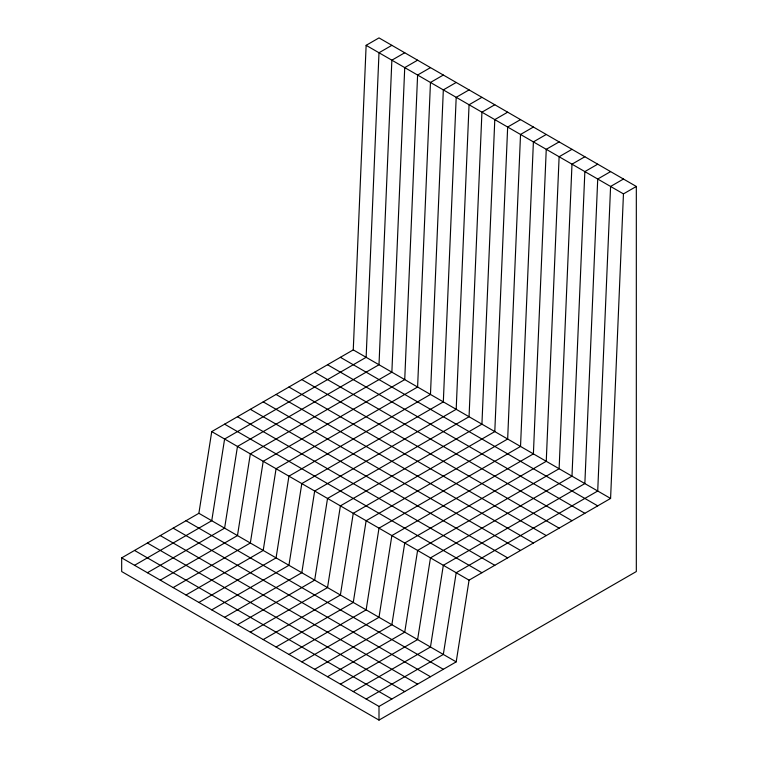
<?xml version="1.0" encoding="UTF-8"?>
<svg xmlns="http://www.w3.org/2000/svg" width="758" height="758" viewBox="0 0 758 758"><rect width="100%" height="100%" fill="white"/><g stroke="black" fill="none" stroke-linecap="round" stroke-linejoin="round"><path stroke-width="1.14" d="M353.266 349.883L366.133 45.328L379 37.9L636.322 186.459L636.322 571.541L379 720.1L121.678 571.541L121.678 557.869L198.88 513.299L211.747 431.596L353.266 349.883L610.588 498.442L623.455 193.887L636.322 186.459M121.678 557.869L379 706.428L456.193 661.867L469.06 580.154L610.588 498.442M391.867 45.328L379 52.757L366.133 357.312L224.605 439.024L211.747 520.727L134.545 565.297M404.734 52.757L391.867 60.185L379 364.74L237.472 446.453L224.605 528.155L147.412 572.726M417.601 60.185L404.734 67.614L391.867 372.169L250.339 453.881L237.472 535.584L160.279 580.154M430.468 67.614L417.601 75.042L404.734 379.597L263.206 461.3L250.339 543.012L173.146 587.583M443.326 75.042L430.468 82.47L417.601 387.025L276.073 468.728L263.206 550.441L186.013 595.011M456.193 82.47L443.326 89.899L430.468 394.454L288.94 476.157L276.073 557.869L198.88 602.439M469.06 89.899L456.193 97.327L443.326 401.882L301.807 483.585L288.94 565.297L211.747 609.868M481.927 97.327L469.06 104.756L456.193 409.311L314.674 491.013L301.807 572.726L224.605 617.296M494.794 104.756L481.927 112.184L469.06 416.739L327.532 498.442L314.674 580.154L237.472 624.725M507.661 112.184L494.794 119.612L481.927 424.167L340.399 505.87L327.532 587.583L250.339 632.153M520.528 119.612L507.661 127.041L494.794 431.596L353.266 513.299L340.399 595.011L263.206 639.581M533.395 127.041L520.528 134.469L507.661 439.024L366.133 520.727L353.266 602.439L276.073 647.01M546.253 134.469L533.395 141.898L520.528 446.453L379 528.155L366.133 609.868L288.94 654.438M559.12 141.898L546.253 149.317L533.395 453.881L391.867 535.584L379 617.296L301.807 661.867M571.987 149.317L559.12 156.745L546.253 461.3L404.734 543.012L391.867 624.725L314.674 669.295M584.854 156.745L571.987 164.173L559.12 468.728L417.601 550.441L404.734 632.153L327.532 676.723M597.721 164.173L584.854 171.602L571.987 476.157L430.468 557.869L417.601 639.581L340.399 684.152M610.588 171.602L597.721 179.03L584.854 483.585L443.326 565.297L430.468 647.01L353.266 691.58M623.455 179.03L610.588 186.459L597.721 491.013L456.193 572.726L443.326 654.438L366.133 699.009M366.133 45.328L623.455 193.887M340.399 357.312L597.721 505.87M327.532 364.74L584.854 513.299M314.674 372.169L571.987 520.727M301.807 379.597L559.12 528.155M288.94 387.025L546.253 535.584M276.073 394.454L533.395 543.012M263.206 401.882L520.528 550.441M250.339 409.311L507.661 557.869M237.472 416.739L494.794 565.297M224.605 424.167L481.927 572.726M211.747 431.596L469.06 580.154M198.88 513.299L456.193 661.867M186.013 520.727L443.326 669.295M173.146 528.155L430.468 676.723M160.279 535.584L417.601 684.152M147.412 543.012L404.734 691.58M134.545 550.441L391.867 699.009M379 706.428L379 720.1"/></g></svg>
